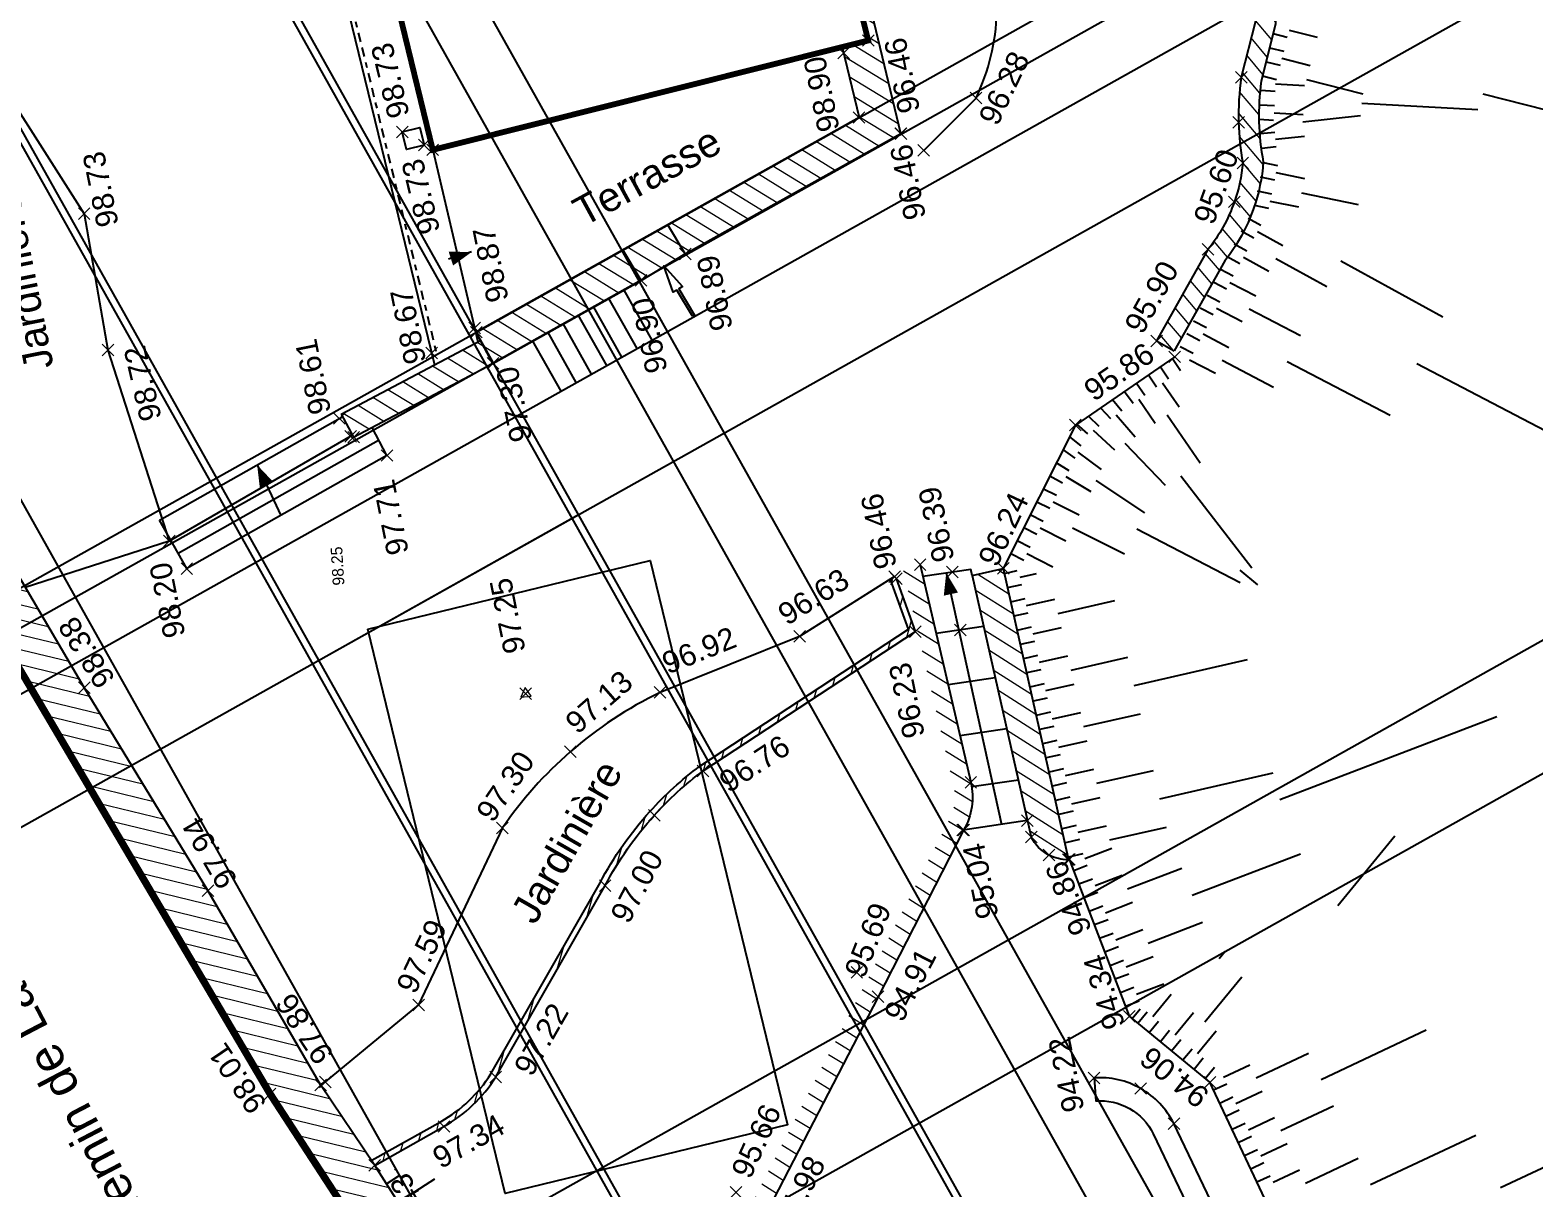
# Model space of a CAD drawing. Extents: x 947 to 1126, y 1788 to 2053.
# Drawn here: x 1018.93 to 1044.82, y 1927.71 to 1947.64 of the extents above; entities that cross this region are included whole.
import ezdxf
from ezdxf.enums import TextEntityAlignment as Align

# ---------------------------------------------------------------- set-up
doc = ezdxf.new("R2010")
doc.units = 0
doc.header["$LTSCALE"] = 2.5
doc.header["$PDMODE"] = 3
doc.header["$PDSIZE"] = 0.1
for name, pattern in [('BORDURE', [44.449999999999996, 12.7, -6.35, 12.7, -6.35, 0, -6.35]), ('CONTINU', [0]), ('FANTOME', [63.50000000000001, 31.75, -6.35, 6.35, -6.35, 6.35, -6.35])]:
    doc.linetypes.add(name, pattern=pattern)
for name, color, linetype in [('F_Cadastre_application', 252, 'FANTOME'), ('PBO', 7, 'Continuous'), ('PBO-Altis', 3, 'Continuous'), ('T_Bati', 7, 'Continuous'), ('T_Bordures_trottoir', 7, 'Continuous'), ('T_Murs', 7, 'Continuous'), ('T_RES_DIVERS', 251, 'Continuous'), ('T_Talus_barbules', 32, 'Continuous'), ('T_Talus_crête', 34, 'Continuous'), ('T_Textes', 7, 'Continuous')]:
    doc.layers.add(name, color=color, linetype=linetype)
for name, color, linetype, lineweight in [('T_Murs_Hachures', 7, 'Continuous', 0), ('TOPOALT', 7, 'Continuous', 0), ('TOPOJIS', 7, 'Continuous', 0)]:
    doc.layers.add(name, color=color, linetype=linetype, lineweight=lineweight)
doc.styles.add('Arial', font='arial.ttf')
doc.styles.add('Comic Sans Ms', font='comic.ttf')

# ---------------------------------------------------------------- blocks, each defined once
blk = doc.blocks.new('PointTopo')
at = {"color": 0}
blk.add_point((0, 0), dxfattribs=at)
at = {"layer": 'TOPOALT', "style": 'Arial'}
blk.add_attdef('ALT', (0.125, -0.125), '', height=0.3750000000000001, dxfattribs=at)
blk = doc.blocks.new('gd05')
blk.add_lwpolyline([(0, 0), (0, 1), (1, 1), (1, 0)], close=True)
blk = doc.blocks.new('gr01')
at = {"color": 0, "linetype": 'ByBlock'}
blk.add_lwpolyline([(-3.9139059993e-06, 0.0201500685203122), (0.5264771646945832, 0.0201366147649971), (0.5264483045238677, 0.0944274122477396), (0.9987509119096244, 0.0001939952301697), (0.526484947553584, -0.0942228927563065), (0.526484947553584, -0.0199320896677939), (3.9139059993e-06, -0.0201500685203122)], close=True, dxfattribs=at)
blk = doc.blocks.new('t003')
at = {"color": 0}
blk.add_line((0, 0), (0, 0), dxfattribs=at)
blk.add_lwpolyline([(0.259834, -0.149954), (-5.3e-05, 0.3), (-0.259781, -0.150046)], close=True, dxfattribs=at)

msp = doc.modelspace()

# ---------------------------------------------------------------- hatches: boundary and pattern name
at = {"layer": 'T_Murs_Hachures'}
h = msp.add_hatch(dxfattribs=at)
h.set_pattern_fill('_U', color=256, scale=0.25, angle=-31.58987733058354, style=0, pattern_type=0)
h.set_pattern_definition([(328.4101226694165, (0, 0), (0.1309588549662613, 0.2129548738722027), [])])
h.paths.add_polyline_path([(1032.913941936557, 1947.350190690586), (1033.203294, 1946.136569), (1026.613351, 1942.441608), (1026.686829219813, 1942.299802757303), (1024.291294804854, 1941.032344105987), (1024.501745, 1940.634587), (1026.902128, 1941.904611), (1029.449782, 1943.333104), (1030.210325000003, 1943.789351000001), (1033.918404, 1945.861038), (1032.049608, 1953.654095), (1034.438896, 1956.166455), (1032.960538, 1962.39768), (1031.641437, 1967.592497), (1027.942871243584, 1967.841910485026), (1027.905998972346, 1967.422790329814), (1031.219588, 1967.064207), (1033.756385, 1956.302409), (1031.700732556302, 1954.120653568165), (1033.359939, 1947.462185)])
h = msp.add_hatch(dxfattribs=at)
h.set_pattern_fill('_U', color=256, scale=0.25, angle=-49.71855906386084, style=0, pattern_type=0)
h.set_pattern_definition([(310.2814409361391, (0, 0), (0.1907194489345497, 0.1616356761303076), [])])
edge = h.paths.add_edge_path()
edge.add_line((1040.620696, 1955.955703), (1040.135097, 1950.072584))
edge.add_line((1040.135097, 1950.072584), (1040.023465, 1947.795635))
edge.add_line((1040.023465, 1947.795635), (1039.77979, 1946.829974))
edge.add_arc((1044.348297931212, 1946.176774497095), 4.614968505649922, 171.8630701578219, 181.5319766839223)
edge.add_arc((1044.348297931212, 1946.176774497095), 4.614968505649665, 181.5319766839252, 190.2594075355025)
edge.add_arc((1037.049690598671, 1945.601212711061), 2.768411412354696, 340.6702205200285, 354.8939383530215, ccw=False)
edge.add_arc((1037.049690598671, 1945.601212711061), 2.768411412354697, 321.1665959059834, 340.6702205200285, ccw=False)
edge.add_line((1039.206207, 1943.865258), (1038.322856, 1942.289957))
edge.add_line((1038.322856, 1942.289957), (1038.628135368504, 1942.118771407248))
edge.add_line((1038.628135368504, 1942.118771407248), (1039.497612297729, 1943.669330444466))
edge.add_arc((1037.049690598671, 1945.601212711061), 3.118411412354771, 321.7197511539045, 340.6702205200295)
edge.add_arc((1037.049690598554, 1945.601212710497), 3.118411412278996, 340.6702205305249, 355.8041423204381)
edge.add_arc((1044.348297931212, 1946.176774497095), 4.264968505649849, 181.5319766839216, 190.8622111959102, ccw=False)
edge.add_arc((1044.348297931212, 1946.176774497095), 4.264968505649884, 172.1056686132443, 181.5319766839278, ccw=False)
edge.add_line((1040.123748290695, 1946.762553200189), (1040.371341142858, 1947.743740278109))
edge.add_line((1040.371341142858, 1947.743740278109), (1040.484391158983, 1950.049612439903))
edge.add_line((1040.484391158983, 1950.049612439903), (1040.969509777647, 1955.926911533839))
edge.add_line((1040.969509777647, 1955.926911533839), (1040.620696, 1955.955703))
h = msp.add_hatch(dxfattribs=at)
h.set_pattern_fill('_U', color=256, scale=0.25, angle=-13.6565786639704, style=0, pattern_type=0)
h.set_pattern_definition([(346.3434213360296, (0, 0), (0.05902544855257708, 0.242932081914199), [])])
edge = h.paths.add_edge_path()
edge.add_line((1031.95505, 1915.994373), (1030.836037, 1918.211855))
edge.add_line((1030.836037, 1918.211855), (1029.406174, 1920.820785))
edge.add_line((1029.406174, 1920.820785), (1027.058018, 1924.655067))
edge.add_line((1027.058018, 1924.655067), (1024.867199, 1928.100221))
edge.add_line((1024.867199, 1928.100221), (1023.933827, 1929.485409))
edge.add_line((1023.933827, 1929.485409), (1021.996547, 1932.828962))
edge.add_line((1021.996547, 1932.828962), (1019.867426, 1936.32478))
edge.add_line((1019.867426, 1936.32478), (1018.199977203204, 1939.153424909724))
edge.add_arc((1019.451392717236, 1940.049222613699), 1.538991330452762, 192.6004340671122, 215.5961310766942, ccw=False)
edge.add_line((1017.949467824798, 1939.71349067795), (1017.179722, 1943.235418))
edge.add_line((1017.179722, 1943.235418), (1016.473614079994, 1946.315845833632))
edge.add_line((1016.473614079994, 1946.315845833632), (1015.448305435741, 1950.539891855232))
edge.add_line((1015.448305435741, 1950.539891855232), (1014.789161, 1950.399414))
edge.add_line((1014.789161, 1950.399414), (1015.695655, 1946.146))
edge.add_line((1015.695655, 1946.146), (1017.172372, 1939.539783))
edge.add_arc((1019.451392717237, 1940.0492226137), 2.335265327452313, 192.6004340671109, 214.640123751107)
edge.add_line((1017.53008, 1938.721811), (1023.066534, 1929.329821))
edge.add_line((1023.066534, 1929.329821), (1024.200945003197, 1927.66402208292))
edge.add_line((1024.200945003197, 1927.66402208292), (1026.382481752758, 1924.233464807811))
edge.add_line((1026.382481752758, 1924.233464807811), (1028.71710943901, 1920.421273064972))
edge.add_line((1028.71710943901, 1920.421273064972), (1030.131250827418, 1917.841028739145))
edge.add_line((1030.131250827418, 1917.841028739145), (1031.244162966657, 1915.635636454746))
edge.add_line((1031.244162966657, 1915.635636454746), (1031.95505, 1915.994373))
h = msp.add_hatch(dxfattribs=at)
h.set_pattern_fill('_U', color=256, scale=0.25, angle=-31.89266732020094, style=0, pattern_type=0)
h.set_pattern_definition([(328.1073326797991, (0, 0), (0.1320824198758027, 0.2122598274750834), [])])
edge = h.paths.add_edge_path()
edge.add_line((1034.253627, 1938.439544), (1035.125693, 1934.694235))
edge.add_arc((1034.029841623892, 1934.439074550981), 1.125165362629535, -30.26954474569561, 13.107332679776789, ccw=False)
edge.add_line((1035.001606, 1933.871914), (1033.529376, 1931.002463))
edge.add_line((1033.529376, 1931.002463), (1031.47098, 1927.020143))
edge.add_line((1031.47098, 1927.020143), (1031.204475811345, 1927.157894651276))
edge.add_line((1031.204475811345, 1927.157894651276), (1033.262664217391, 1931.139813025178))
edge.add_line((1033.262664217391, 1931.139813025178), (1034.738691487301, 1934.016665096981))
edge.add_arc((1034.029841623892, 1934.439074550981), 0.8251653626292851, 329.2089386940301, 373.1073326797496)
edge.add_line((1034.833508914219, 1934.626202213666), (1033.961442914219, 1938.371511213666))
edge.add_line((1033.961442914219, 1938.371511213666), (1034.253627, 1938.439544))
h = msp.add_hatch(dxfattribs=at)
h.set_pattern_fill('_U', color=256, scale=0.25, angle=-32.40156466139629, style=0, pattern_type=0)
h.set_pattern_definition([(327.5984353386037, (0, 0), (0.1339624630256192, 0.2110783231412207), [])])
edge = h.paths.add_edge_path()
edge.add_line((1035.68406, 1938.375839), (1036.804986, 1933.360461))
edge.add_arc((1036.798299439962, 1934.068040412448), 0.7076110054293734, 242.2540731201735, 270.54142370373967, ccw=False)
edge.add_arc((1036.798299439963, 1934.068040412448), 0.7076110054293739, 206.5565554812882, 242.25407312015722, ccw=False)
edge.add_line((1036.165346, 1933.751681), (1036.034580984413, 1934.285909893545))
edge.add_line((1036.034580984413, 1934.285909893545), (1035.147302504694, 1938.255874875226))
edge.add_line((1035.147302504694, 1938.255874875226), (1035.68406, 1938.375839))
h = msp.add_hatch(dxfattribs=at)
h.set_pattern_fill('_U', color=256, scale=0.25, angle=74.36037665979208, style=0, pattern_type=0)
h.set_pattern_definition([(74.36037665979208, (0, 0), (-0.2407440907274706, 0.06739645969784608), [])])
edge = h.paths.add_edge_path()
edge.add_line((1024.867199, 1928.100221), (1026.056652, 1928.76936))
edge.add_arc((1024.833031967301, 1930.944451451483), 2.495649976806515, 299.3603766597901, 328.0134685727821)
edge.add_line((1026.949774, 1929.622456), (1028.832538, 1932.9154))
edge.add_arc((1034.019108298527, 1930.19299100487), 5.857646472631341, 137.834039827888, 152.3052073726844, ccw=False)
edge.add_arc((1034.019108298527, 1930.19299100487), 5.857646472631142, 126.70830186129609, 137.8340398278865, ccw=False)
edge.add_line((1030.517751, 1934.889002), (1034.172776, 1937.28858))
edge.add_line((1034.172776, 1937.28858), (1033.843816, 1938.200623))
edge.add_line((1033.843816, 1938.200623), (1033.74974780433, 1938.166694036511))
edge.add_line((1033.74974780433, 1938.166694036511), (1034.051937261508, 1937.328872480418))
edge.add_line((1034.051937261508, 1937.328872480418), (1030.460382777869, 1934.970963813653))
edge.add_arc((1034.019108298527, 1930.19299100487), 5.95764647263109, 126.6794456252005, 137.8340398278835)
edge.add_arc((1034.019108298527, 1930.19299100487), 5.957646472631407, 137.8340398278833, 152.2878076136027)
edge.add_line((1028.744835519853, 1932.963477992565), (1026.863936790126, 1929.673796340133))
edge.add_arc((1024.833031967301, 1930.944451451483), 2.395649976806619, 299.3603766597878, 327.96744811674364, ccw=False)
edge.add_line((1026.007621885838, 1928.856515309106), (1024.818168885839, 1928.187376309106))
edge.add_line((1024.818168885839, 1928.187376309106), (1024.867199, 1928.100221))

# ---------------------------------------------------------------- linework, layer by layer
at = {"layer": 'F_Cadastre_application', "ltscale": 0.025, "flags": 128}
msp.add_lwpolyline([(1037.026427651849, 1903.719996676799, 0.125, 0.125, 0), (1031.244162966657, 1915.635636454746, 0.125, 0.125, 0), (1030.131250827418, 1917.841028739145, 0.125, 0.125, 0), (1028.71710943901, 1920.421273064972, 0.125, 0.125, 0), (1026.382481752758, 1924.233464807811, 0.125, 0.125, 0), (1023.066534, 1929.329821, 0.125, 0.125, 0), (1017.530080000002, 1938.721810999996, 0.125, 0.125, -0.06027367765974221), (1017.172372, 1939.539783, 0.125, 0.125, 0), (1015.695655, 1946.146, 0.125, 0.125, 0), (1014.789161, 1950.399413999998, 0.125, 0.125, 0), (1014.581053, 1951.281692, 0.125, 0.125, 0), (1014.094212, 1953.03429, 0.125, 0.125, 0), (1012.904983, 1958.118469, 0.125, 0.125, 0), (1011.192182, 1964.854763, 0.125, 0.125, 0), (1010.302157, 1968.743153, 0.125, 0.125, 0), (1009.509385, 1972.41367, 0.125, 0.125, 0), (1007.092157, 1982.092015, 0.125, 0.125, 0), (1005.525644, 1988.585616999998, 0.125, 0.125, -0.07881606608945001), (1005.585964, 1989.710123, 0.125, 0.125, 0), (1006.247328, 1992.79945, 0.125, 0.125, 0), (1008.020862, 2000.24306, 0.125, 0.125, 0), (1010.028919, 2008.795267, 0.125, 0.125, 0), (1010.997796, 2012.817081, 0.125, 0.125, 0), (1012.021461, 2017.070552, 0.125, 0.125, 0), (1012.873689, 2021.588021, 0.125, 0.125, 0), (1013.332001, 2024.125346, 0.125, 0.125, 0), (1015.778406, 2024.337506, 0.125, 0.125, 0), (1019.97667, 2024.9151, 0.125, 0.125, 0), (1026.231894, 2025.905689, 0.125, 0.125, 0), (1035.496374264435, 2027.208273924347, 0.125, 0.125, 0), (1042.306307703822, 2028.479740451129, 0.125, 0.125, 0), (1045.250844292421, 2023.100874001942, 0.125, 0.125, 0), (1053.74615424064, 2008.297411269055, 0.125, 0.125, 0), (1061.955696272167, 1998.959123437074, 0.125, 0.125, 0), (1072.413336397155, 1973.674856332514, 0.125, 0.125, 0), (1071.321405963603, 1956.277839693791, 0.125, 0.125, 0), (1075.367802823401, 1933.818472551036, 0.125, 0.125, 0), (1081.199193318583, 1920.588964438738, 0.125, 0.125, 0), (1090.069423972756, 1894.220847172991, 0, 0, 0)], format="xyseb", dxfattribs=at)
at = {"layer": 'PBO'}
for p, direction in [((1019.328324317112, 1938.57324222584), (-0.4890660896326709, 0.872246731132544)), ((1021.945064510509, 1940.040440494738), (-0.4890660896326629, 0.8722467311325484)), ((1028.796030713879, 1928.07351131348), (-0.4890660896326587, 0.8722467311325508)), ((1033.157264369541, 1930.518841761644), (-0.4890660896326587, 0.8722467311325508)), ((1026.613351, 1942.441608), (-0.4890660896326709, 0.872246731132544)), ((1034.901757831806, 1931.496973940909), (-0.4890660896326629, 0.8722467311325484)), ((1035.774004562939, 1931.986040030542), (-0.4890660896326629, 0.8722467311325484)), ((1026.613351, 1942.441608), (0.8722467311325439, 0.4890660896326709)), ((1026.90679065378, 1941.91825996132), (0.8722467311325484, 0.4890660896326629)), ((1027.395856743412, 1941.046013230188), (0.8722467311325484, 0.4890660896326629)), ((1028.373988922678, 1939.301519767923), (0.8722467311325484, 0.4890660896326629)), ((1030.97664754171, 1929.296176537562), (0.8722467311325205, 0.4890660896327127)), ((1031.954779720975, 1927.551683075297), (0.8722467311325484, 0.4890660896326629))]:
    msp.add_xline(p, direction, dxfattribs=at)
at = {"layer": 'PBO', "flags": 128}
for points in [[(1029.905211487347, 1942.453000804132), (1029.416145397714, 1943.325247535265)], [(1023.797984368089, 1936.735767929852), (1028.373988922678, 1939.301519767923)]]:
    msp.add_lwpolyline(points, dxfattribs=at)
at = {"layer": 'PBO'}
for points in [[(1029.381863448667, 1942.159561150353), (1028.892797359035, 1943.031807881485)], [(1029.643537468007, 1942.306280977243), (1029.154471378374, 1943.178527708375)], [(1028.858515409988, 1941.866121496573), (1028.369449320355, 1942.738368227705)], [(1029.120189429328, 1942.012841323463), (1028.631123339695, 1942.885088054595)], [(1028.596841390648, 1941.719401669683), (1028.107775301015, 1942.591648400816)], [(1028.073493351968, 1941.425962015903), (1027.584427262336, 1942.298208747036)], [(1028.335167371308, 1941.572681842793), (1027.846101281675, 1942.444928573926)]]:
    msp.add_lwpolyline(points, dxfattribs=at)
msp.add_lwpolyline([(1024.747634780784, 1937.33016691878), (1029.605730786154, 1938.512919303094), (1031.971235554781, 1928.796727292352), (1027.11313954941, 1927.613974908038)], close=True, dxfattribs=at)
at = {"layer": 'T_Bati', "linetype": 'Continuous', "const_width": 0.1, "flags": 128}
msp.add_lwpolyline([(1014.042496, 1963.964947), (1015.668102, 1957.297186), (1022.608248, 1958.958689), (1025.86537, 1945.580224), (1033.359939, 1947.462185), (1031.10696, 1956.503489), (1030.728532179883, 1956.40918955694), (1028.095816, 1967.361593)], close=True, dxfattribs=at)
at = {"layer": 'T_Bordures_trottoir', "flags": 128}
for points in [[(1034.315211, 1945.570063), (1035.214997, 1946.471466, 0.1037618090329286), (1035.57482, 1947.949066, 0.07354268964024242), (1035.450763, 1949.025561), (1034.736476, 1951.481273), (1034.738234, 1952.709539, 0.1882961109522821), (1034.354949, 1953.695388), (1033.419807, 1955.056651)], [(1033.813208, 1938.235744), (1032.178515, 1937.204803), (1029.777429, 1936.240721, 0.06663275665154574), (1028.232112, 1935.219286, 0.06313511888798726), (1027.064316, 1933.907952), (1025.621175, 1930.860963), (1024.016199, 1929.536515), (1023.933827, 1929.485409)]]:
    msp.add_lwpolyline(points, format="xyb", dxfattribs=at)
at = {"layer": 'T_Bordures_trottoir', "linetype": 'BORDURE', "ltscale": 0.005, "flags": 128}
msp.add_lwpolyline([(1016.733942905697, 1950.601753665523), (1023.502898796394, 1952.027361919408), (1025.923393599232, 1942.103396608686)], dxfattribs=at)
at = {"layer": 'T_Bordures_trottoir', "flags": 128}
for points in [[(1016.75043, 1950.523471), (1023.443543, 1951.933106), (1025.895290430921, 1941.881005732486)], [(1016.75043, 1950.523471), (1016.870085, 1948.933376), (1017.882751, 1947.587125), (1019.865785, 1944.481413), (1020.274945, 1942.132407), (1021.331651, 1938.845004), (1018.85170106931, 1938.047846495593)]]:
    msp.add_lwpolyline(points, dxfattribs=at)
msp.add_lwpolyline([(1039.558586, 1923.318469, 0.1158793510103554), (1040.085261, 1924.515784, 0.1336350960339373), (1039.962215, 1926.012627), (1038.620454, 1928.818859, 0.1494408313672716), (1038.04975, 1929.423359, 0.1478259460516186), (1037.247552, 1929.606064), (1037.275057005289, 1929.211461488512, -0.1478259460516076), (1037.854076079693, 1929.079586714468, -0.1488092504951417), (1038.26487625576, 1928.645535467256), (1039.596644244233, 1925.860203395577, -0.131701181118374), (1039.696354853237, 1924.588031327965, -0.1158793510103531), (1039.242526491528, 1923.556322010267)], format="xyb", close=True, dxfattribs=at)
at = {"layer": 'T_Murs'}
for p, q in [((1030.210325, 1943.789351), (1029.909977576296, 1944.290016496246)), ((1029.449782, 1943.333104), (1029.136051489683, 1943.856078493001)), ((1026.902128, 1941.904611), (1026.613351, 1942.441608)), ((1038.322856, 1942.289957), (1038.628135368504, 1942.118771407248)), ((1021.16215203528, 1939.206053268062), (1024.315029084656, 1940.987485613744)), ((1024.291294804854, 1941.032344105987), (1024.501745, 1940.634587)), ((1024.484495326725, 1940.667189393721), (1021.331651, 1938.845004)), ((1025.07683, 1940.319121), (1024.820646541764, 1940.803315328636)), ((1024.930623303816, 1940.57788566091), (1021.486547303816, 1938.63192066091)), ((1025.07683, 1940.319121), (1021.632754, 1938.373156)), ((1021.632754, 1938.373156), (1021.16215203528, 1939.206053268062)), ((1034.300108597124, 1938.239916971723), (1035.128479290398, 1938.362409300685)), ((1035.147302504694, 1938.255874875226), (1035.128479290398, 1938.362409300685)), ((1035.147302504694, 1938.255874875226), (1035.68406, 1938.375839)), ((1035.346604745159, 1937.374089435843), (1034.529831851743, 1937.253312089711)), ((1035.54558546433, 1936.493726523344), (1034.734617620172, 1936.373807577936)), ((1035.744566183501, 1935.613363610844), (1034.9394033886, 1935.494303066161)), ((1035.943546902672, 1934.733000698345), (1035.141268528298, 1934.614366676945)), ((1036.096013, 1934.035214), (1034.98686, 1933.871202))]:
    msp.add_line(p, q, dxfattribs=at)
at = {"layer": 'T_Murs', "flags": 128}
for points in [[(1033.918404, 1945.861038), (1032.049608, 1953.654095), (1034.438896, 1956.166455), (1032.960538, 1962.39768), (1031.641437, 1967.592497), (1029.44832, 1967.709468), (1026.347397, 1967.982273), (1026.49876, 1966.983607), (1026.583427363366, 1966.424986880795)], [(1032.913941936557, 1947.350190690586), (1033.203294, 1946.136569), (1026.613351, 1942.441608)], [(1024.501745, 1940.634587), (1026.902128, 1941.904611), (1029.449782, 1943.333104), (1030.210325, 1943.789351), (1033.918404, 1945.861038)], [(1025.86537, 1945.580224), (1026.640721808906, 1942.275407684338)], [(1026.53483023325, 1943.821756050904), (1026.138936173565, 1943.695760274348)], [(1024.291294804854, 1941.032344105987), (1026.686829219813, 1942.299802757303), (1026.688964679593, 1942.301000129218)], [(1022.843276719889, 1940.155919007635), (1023.24980662018, 1939.286819868634)], [(1034.702534661539, 1938.299424274752), (1035.651675348593, 1933.969509172188)], [(1035.147302504694, 1938.255874875226), (1036.165346, 1933.751681)]]:
    msp.add_lwpolyline(points, dxfattribs=at)
for points, format in [([(1040.620696, 1955.955703), (1040.135097, 1950.072584), (1040.023465, 1947.795635), (1039.77979, 1946.829974, 0.04221361144163416), (1039.734979, 1946.053394, 0.03809901888492593), (1039.807116, 1945.354825, -0.06214248381726823), (1039.662044, 1944.684855, -0.08530664941117143), (1039.206207, 1943.865258), (1038.322856, 1942.289957)], "xyb"), ([(1040.969509777647, 1955.926911533839), (1040.484391158983, 1950.049612439903), (1040.371341142858, 1947.743740278109), (1040.123748290695, 1946.762553200189, 0.04115323667766808), (1040.084853895993, 1946.062751197981, 0.04073333396373503), (1040.159743949546, 1945.373050728095, -0.06613033971309572), (1039.992314163743, 1944.569003289001, -0.08287598579361849), (1039.497612297729, 1943.669330444466), (1038.628135368504, 1942.118771407248)], "xyb"), ([(1031.95505, 1915.994373), (1030.836037, 1918.211855), (1029.406174, 1920.820785), (1027.058018, 1924.655067), (1024.867199, 1928.100221), (1023.933827, 1929.485409), (1021.996547, 1932.828962), (1019.867426, 1936.32478), (1018.199977203204, 1939.153424909724, -0.1006757395105713), (1017.949467824798, 1939.71349067795), (1017.179722, 1943.235418), (1016.473614079994, 1946.315845833632), (1015.448305435741, 1950.539891855232), (1014.789161, 1950.399414), (1015.695655, 1946.146), (1017.172372, 1939.539783, 0.09646383567242392), (1017.53008, 1938.721811), (1023.066534, 1929.329821), (1024.200945003197, 1927.66402208292), (1026.382481752758, 1924.233464807811), (1028.71710943901, 1920.421273064972), (1030.131250827418, 1917.841028739145), (1031.244162966657, 1915.635636454746)], "xyb"), ([(1026.53483023325, 1943.821756050904, 0, 0.25, 0), (1026.177490755995, 1943.708030512899, 0, 0, 0)], "xyseb"), ([(1022.843276719889, 1940.155919007635, 0, 0.25, 0), (1023.002163698222, 1939.816242796933, 0, 0, 0)], "xyseb"), ([(1034.253627, 1938.439544), (1035.125693, 1934.694235, -0.1915601779263077), (1035.001606, 1933.871914), (1033.529376, 1931.002463), (1031.47098, 1927.020143)], "xyb"), ([(1034.702534661539, 1938.299424274752, 0, 0.25, 0), (1034.782830173094, 1937.933121625534, 0, 0, 0)], "xyseb"), ([(1035.68406, 1938.375839), (1036.804986, 1933.360461, -0.1240574633794678), (1036.46887, 1933.44179, -0.1570317852905474), (1036.165346, 1933.751681)], "xyb"), ([(1024.818168885839, 1928.187376309106), (1026.007621885838, 1928.856515309106, 0.1254742250781809), (1026.863936790126, 1929.673796340133), (1028.744835519853, 1932.963477992565, -0.06315020558897444), (1029.603279646052, 1934.192242035355, -0.04870956727184204), (1030.460382777869, 1934.970963813653), (1034.051937261508, 1937.328872480418), (1033.74974780433, 1938.166694036511)], "xyb"), ([(1024.867199, 1928.100221), (1026.056652, 1928.76936, 0.1256781937249268), (1026.949774, 1929.622456), (1028.832538, 1932.9154, -0.06322642949392973), (1029.6774, 1934.125114, -0.0485833602281593), (1030.517751, 1934.889002), (1034.172776, 1937.28858), (1033.843816, 1938.200623)], "xyb")]:
    msp.add_lwpolyline(points, format=format, dxfattribs=at)
at = {"layer": 'T_Talus_barbules'}
for p, q in [((1040.603175815437, 1947.640697032907), (1041.087978951216, 1947.518361757784)), ((1040.330190428768, 1947.580663886524), (1040.572591996657, 1947.519496248963)), ((1040.269022791206, 1947.338262318635), (1040.511424359095, 1947.277094681074)), ((1040.480840540314, 1947.155893897129), (1040.965643676092, 1947.033558622006)), ((1040.146687516083, 1946.853459182857), (1040.389089083972, 1946.792291545295)), ((1040.207855153644, 1947.095860750746), (1040.450256721533, 1947.034693113185)), ((1040.11507774054, 1946.606549529082), (1040.364692502697, 1946.592676154824)), ((1040.371629189826, 1946.717483535903), (1040.87085871414, 1946.689736787387)), ((1040.904476038531, 1946.791157054117), (1041.874082310088, 1946.54648650387)), ((1040.101204366282, 1946.356934766925), (1040.350819128439, 1946.343061392667)), ((1041.85544438851, 1946.3846285282), (1043.852362485766, 1946.273641534138)), ((1043.935630128324, 1946.541948539156), (1047.814055214551, 1945.56326633817)), ((1040.087330992025, 1946.107320004768), (1040.336945754182, 1946.09344663051)), ((1040.34388244131, 1946.218254011589), (1040.843111965624, 1946.190507263073)), ((1040.839146262536, 1946.063820090583), (1041.833302702991, 1946.171769022498)), ((1040.107022548684, 1945.858588836589), (1040.355561658798, 1945.885576069568)), ((1040.369055275288, 1945.761306514511), (1040.866133495515, 1945.815280980469)), ((1040.134009781663, 1945.610049726476), (1040.382548891777, 1945.637036959455)), ((1040.157377545092, 1945.361686552766), (1040.402127517082, 1945.310721356693)), ((1040.106412349018, 1945.116936580776), (1040.351162321009, 1945.065971384703)), ((1040.376644919045, 1945.188346370698), (1040.866144863026, 1945.086415978551)), ((1040.055447152945, 1944.872186608786), (1040.300197124935, 1944.821221412712)), ((1040.815179666952, 1944.841666006561), (1041.794179554913, 1944.637805222268)), ((1040.004481956872, 1944.627436636795), (1040.249231928862, 1944.576471440722)), ((1040.274714526899, 1944.698846426717), (1040.764214470879, 1944.596916034571)), ((1039.900615474692, 1944.402238564454), (1040.119681603858, 1944.28178097419)), ((1039.780157884428, 1944.183172435288), (1039.999224013593, 1944.062714845024)), ((1040.059452808726, 1944.172247909607), (1040.497585067058, 1943.931332729079)), ((1039.539242703899, 1943.745040176956), (1039.758308833065, 1943.624582586692)), ((1039.659700294163, 1943.964106306122), (1039.878766423329, 1943.843648715858)), ((1039.421927816536, 1943.524290309584), (1039.643566903867, 1943.408635154199)), ((1039.818537628197, 1943.734115651275), (1040.256669886529, 1943.493200470747)), ((1040.377127476793, 1943.712266599913), (1041.253391993457, 1943.230436238856)), ((1041.494307173986, 1943.668568497188), (1043.246836207313, 1942.704907775075)), ((1039.306272661151, 1943.302651222253), (1039.527911748482, 1943.186996066868)), ((1039.585739326174, 1943.297815610534), (1040.029017500837, 1943.066505299764)), ((1039.190617505766, 1943.081012134922), (1039.412256593097, 1942.965356979537)), ((1039.074962350381, 1942.859373047591), (1039.296601437712, 1942.743717892206)), ((1039.354429015405, 1942.854537435872), (1039.797707190067, 1942.623227125102)), ((1039.913362345452, 1942.844866212433), (1040.799918694776, 1942.382245590894)), ((1038.959307194997, 1942.63773396026), (1039.180946282328, 1942.522078804875)), ((1038.727996884227, 1942.194455785598), (1038.949635971558, 1942.078800630213)), ((1038.843652039612, 1942.416094872929), (1039.065291126943, 1942.300439717544)), ((1039.123118704635, 1942.41125926121), (1039.566396879297, 1942.17994895044)), ((1038.594339835851, 1941.9887547001), (1038.73599929931, 1941.7827629614)), ((1038.891808393866, 1941.967981086548), (1039.335086568528, 1941.736670775778)), ((1039.450741723912, 1941.958309863109), (1040.337298073237, 1941.49568924157)), ((1040.568608384006, 1941.938967416232), (1042.341721082654, 1941.013726173154)), ((1038.182356358451, 1941.705435773182), (1038.32401582191, 1941.499444034482)), ((1038.388348097151, 1941.847095236641), (1038.53000756061, 1941.641103497941)), ((1042.804341704193, 1941.900282522478), (1046.350567101489, 1940.049800036321)), ((1037.770372881052, 1941.422116846265), (1037.917703381009, 1941.220142284049)), ((1037.976364619751, 1941.563776309724), (1038.11802408321, 1941.357784571024)), ((1038.42701169126, 1941.570273766212), (1038.710330618177, 1941.158290288812)), ((1037.564381142352, 1941.280457382806), (1037.722703395969, 1941.086978536392)), ((1038.01502821386, 1941.286954839294), (1038.298347140778, 1940.874971361894)), ((1037.152397664952, 1940.997138455889), (1037.330880199282, 1940.822084221609)), ((1037.358389403652, 1941.138797919348), (1037.527120282825, 1940.954325996245)), ((1037.624989806428, 1941.020594435365), (1037.95219887328, 1940.642528003941)), ((1038.504338879477, 1941.016630825353), (1039.070976733312, 1940.192663870554)), ((1036.824931632005, 1940.640056397905), (1037.020931722499, 1940.48486630632)), ((1036.946405926252, 1940.85547899243), (1037.133929746219, 1940.690146548714)), ((1037.232496280101, 1940.756084137962), (1037.598685249098, 1940.415634965566)), ((1036.712437521583, 1940.416796291481), (1036.916533859154, 1940.272419406245)), ((1036.968786377873, 1940.37856217551), (1037.368989980032, 1940.078833837145)), ((1037.776471513368, 1940.528544662239), (1038.471242152122, 1939.809313295066)), ((1036.599943411162, 1940.193536185057), (1036.811658516847, 1940.060582380956)), ((1036.487449300741, 1939.970276078633), (1036.706214062074, 1939.849272032425)), ((1036.759012707536, 1939.954867284478), (1037.189645410705, 1939.700789589745)), ((1037.280104605137, 1939.888955777744), (1038.111990123489, 1939.334008497045)), ((1038.737634340783, 1939.966711638244), (1039.960785574019, 1938.38433966534)), ((1036.374955190319, 1939.747015972209), (1036.598215296744, 1939.634521861787)), ((1036.262461079898, 1939.523755865784), (1036.485721186323, 1939.411261755363)), ((1036.541968241533, 1939.522891808575), (1036.988488454381, 1939.297903587733)), ((1036.149966969477, 1939.30049575936), (1036.373227075901, 1939.188001648939)), ((1035.924978748635, 1938.853975546512), (1036.148238855059, 1938.74148143609)), ((1036.037472859056, 1939.077235652936), (1036.26073296548, 1938.964741542515)), ((1036.316980020691, 1939.076371595727), (1036.763500233539, 1938.851383374884)), ((1036.87599434396, 1939.074643481308), (1037.769034769657, 1938.624667039624)), ((1037.985558733858, 1939.054608770566), (1039.761966149089, 1938.135709050732)), ((1035.812484638213, 1938.630715440088), (1036.035744744638, 1938.518221329666)), ((1036.091991799848, 1938.629851382879), (1036.538512012697, 1938.404863162036)), ((1035.703951262686, 1938.288477936775), (1035.922524890108, 1938.338245021546)), ((1039.758236651619, 1938.346475967717), (1040.060251905698, 1938.093992262403)), ((1035.7594533122, 1938.044716737032), (1036.003214511942, 1938.100218786546)), ((1035.975463487185, 1938.222099386417), (1036.25521594012, 1938.285796293517)), ((1035.814955361714, 1937.80095553729), (1036.058716561456, 1937.856457586804)), ((1036.086467586213, 1937.734576986933), (1036.573989985697, 1937.84558108596)), ((1036.629492035211, 1937.601819886218), (1037.60453683418, 1937.823828084273)), ((1035.870457411227, 1937.557194337548), (1036.11421861097, 1937.612696387062)), ((1035.925959460741, 1937.313433137806), (1036.169720660483, 1937.368935187319)), ((1036.19747168524, 1937.247054587448), (1036.684994084725, 1937.358058686476)), ((1035.981461510255, 1937.069671938063), (1036.225222709997, 1937.125173987577)), ((1036.036963559769, 1936.825910738321), (1036.280724759511, 1936.881412787835)), ((1036.308475784268, 1936.759532187964), (1036.795998183752, 1936.870536286992)), ((1036.851500233266, 1936.626775087249), (1037.826545032235, 1936.848783285305)), ((1037.937549131263, 1936.36126088582), (1039.8876387292, 1936.80527728193)), ((1036.092465609282, 1936.582149538579), (1036.336226809025, 1936.637651588093)), ((1036.147967658796, 1936.338388338837), (1036.391728858538, 1936.393890388351)), ((1036.419479883295, 1936.272009788479), (1036.90700228278, 1936.383013887507)), ((1036.20346970831, 1936.094627139095), (1036.447230908052, 1936.150129188608)), ((1036.258971757824, 1935.850865939352), (1036.502732957566, 1935.906367988866)), ((1036.530483982323, 1935.784487388995), (1037.018006381807, 1935.895491488023)), ((1037.073508431321, 1935.65173028828), (1038.04855323029, 1935.873738486335)), ((1040.444683623469, 1934.399374500739), (1044.181281880589, 1935.826901545978)), ((1036.314473807338, 1935.60710473961), (1036.55823500708, 1935.662606789124)), ((1036.369975856851, 1935.363343539868), (1036.613737056594, 1935.418845589382)), ((1036.64148808135, 1935.296964989511), (1037.129010480835, 1935.407969088538)), ((1036.425477906365, 1935.119582340126), (1036.669239106107, 1935.17508438964)), ((1036.480979955879, 1934.875821140384), (1036.724741155621, 1934.931323189897)), ((1036.536482005393, 1934.632059940641), (1036.780243205135, 1934.687561990155)), ((1036.752492180378, 1934.809442590026), (1037.240014579862, 1934.920446689054)), ((1037.295516629376, 1934.676685489311), (1038.270561428345, 1934.898693687367)), ((1038.381565527373, 1934.411171287882), (1040.33165512531, 1934.855187683992)), ((1036.591984054907, 1934.388298740899), (1036.835745254649, 1934.443800790413)), ((1036.863496279406, 1934.321920190542), (1037.35101867889, 1934.432924289569)), ((1036.64748610442, 1934.144537541157), (1036.891247304163, 1934.20003959067)), ((1036.702988153934, 1933.900776341414), (1036.946749353676, 1933.956278390928)), ((1036.974500378433, 1933.834397791057), (1037.462022777918, 1933.945401890085)), ((1037.517524827432, 1933.701640690342), (1038.4925696264, 1933.923648888398)), ((1036.758490203448, 1933.657015141672), (1037.00225140319, 1933.712517191186)), ((1041.44265658796, 1932.575982751456), (1042.425453790955, 1933.774176838733)), ((1036.813992252961, 1933.41325394193), (1037.057753452704, 1933.468755991444)), ((1037.085939708162, 1933.383825727226), (1037.553014490301, 1933.56226660788)), ((1038.933266256218, 1932.75146141384), (1040.801565384778, 1933.465224936459)), ((1036.897012537255, 1933.177836591363), (1037.130549928325, 1933.267057031691)), ((1037.820675811284, 1932.861654434671), (1038.754825375564, 1933.21853619598)), ((1036.986232977582, 1932.944299200293), (1037.219770368652, 1933.033519640621)), ((1037.264380588816, 1932.916750945086), (1037.731455370956, 1933.09519182574)), ((1037.07545341791, 1932.710761809223), (1037.30899080898, 1932.799982249551)), ((1037.442821469471, 1932.449676162946), (1037.909896251611, 1932.6281170436)), ((1037.164673858237, 1932.477224418153), (1037.398211249307, 1932.566444858481)), ((1037.253894298565, 1932.243687027083), (1037.487431689635, 1932.332907467411)), ((1037.343114738892, 1932.010149636013), (1037.576652129962, 1932.099370076341)), ((1037.621262350126, 1931.982601380806), (1038.088337132266, 1932.16104226146)), ((1038.177557572593, 1931.927504870391), (1039.111707136873, 1932.2843866317)), ((1037.43233517922, 1931.776612244943), (1037.66587257029, 1931.865832685271)), ((1037.521555619547, 1931.543074853873), (1037.755093010617, 1931.632295294201)), ((1037.799703230781, 1931.515526598666), (1038.266778012921, 1931.69396747932)), ((1039.401103044602, 1931.663809999394), (1039.501995990144, 1931.786815366552)), ((1037.610776059874, 1931.309537462803), (1037.844313450944, 1931.398757903131)), ((1039.153506082419, 1930.573536756432), (1039.78769294935, 1931.346716565929)), ((1037.699996500202, 1931.076000071733), (1037.933533891272, 1931.165220512061)), ((1037.978144111436, 1931.048451816526), (1038.445218893575, 1931.22689269718)), ((1037.789216940529, 1930.842462680663), (1038.022754331599, 1930.931683120991)), ((1038.256527791832, 1930.662587001882), (1038.573621225297, 1931.04917690663)), ((1037.904686122725, 1930.627838766241), (1038.040267089739, 1930.793134630463)), ((1038.001333598912, 1930.548565407875), (1038.159880315645, 1930.741860360249)), ((1038.194628551286, 1930.390018691142), (1038.353175268019, 1930.583313643516)), ((1038.64311769658, 1930.345493568417), (1038.960211130045, 1930.732083473165)), ((1038.38792350366, 1930.231471974409), (1038.546470220393, 1930.424766926783)), ((1039.029707601328, 1930.028400134952), (1039.346801034793, 1930.4149900397)), ((1041.153157126061, 1929.579204787831), (1042.96261656922, 1930.431176925617)), ((1038.581218456034, 1930.072925257677), (1038.739765172767, 1930.266220210051)), ((1038.774513408408, 1929.914378540944), (1038.933060125141, 1930.107673493318)), ((1040.035434370035, 1929.605583579728), (1040.940164091614, 1930.031569648621)), ((1038.967808360782, 1929.755831824211), (1039.126355077515, 1929.949126776585)), ((1039.161103313156, 1929.597285107478), (1039.319650029889, 1929.790580059853)), ((1039.476572992022, 1929.618772975677), (1039.928937852811, 1929.831766010123)), ((1039.303638820239, 1929.399185243256), (1039.529821250633, 1929.505681760479)), ((1039.410135337462, 1929.173002812861), (1039.636317767857, 1929.279499330084)), ((1039.689566026468, 1929.166408114887), (1040.141930887258, 1929.379401149333)), ((1039.516631854685, 1928.946820382466), (1039.74281428508, 1929.053316899689)), ((1040.461420438928, 1928.700853858149), (1041.366150160507, 1929.126839927042)), ((1044.240574775898, 1927.716987760879), (1046.94959483821, 1928.992512129506)), ((1039.623128371908, 1928.720637952071), (1039.849310802303, 1928.827134469295)), ((1039.902559060915, 1928.714043254097), (1040.354923921704, 1928.927036288544)), ((1039.729624889132, 1928.494455521677), (1039.955807319526, 1928.6009520389)), ((1040.115552095361, 1928.261678393307), (1040.567916956151, 1928.474671427754)), ((1042.005129263847, 1927.769745344673), (1043.814588707005, 1928.621717482459)), ((1039.836121406355, 1928.268273091282), (1040.06230383675, 1928.374769608505)), ((1040.887406507821, 1927.796124136569), (1041.7921362294, 1928.222110205462)), ((1024.867199, 1928.100221), (1024.867199, 1928.100221)), ((1025.212308634475, 1928.023413837624), (1025.220452495732, 1928.028592626721)), ((1039.942617923578, 1928.042090660887), (1040.168800353973, 1928.14858717811)), ((1040.328545129808, 1927.809313532518), (1040.780909990597, 1928.022306566964)), ((1025.068425854074, 1927.783783402361), (1025.2793842525, 1927.917934638411)), ((1025.480611106574, 1927.601497040772), (1025.902527903426, 1927.869799512871)), ((1040.049114440801, 1927.815908230492), (1040.275296871196, 1927.922404747715))]:
    msp.add_line(p, q, dxfattribs=at)
at = {"layer": 'T_Talus_crête', "flags": 128}
for points in [[(1038.635389, 1942.016984), (1036.926621, 1940.841873), (1035.68406, 1938.375839)], [(1041.36255, 1920.483915), (1042.089154, 1923.483174), (1039.24136, 1929.531456), (1037.855935, 1930.667826), (1036.824198, 1933.368431)]]:
    msp.add_lwpolyline(points, dxfattribs=at)

# ---------------------------------------------------------------- block references
at = {"layer": 'T_Bati', "rotation": 120.9593913132367}
msp.add_blockref('gr01', (1030.353843074598, 1942.725583069594), dxfattribs=at)
at = {"layer": 'T_RES_DIVERS', "xscale": 0.3108852060077822, "yscale": 0.3108852060077822, "rotation": 283.911421323021}
msp.add_blockref('gd05', (1025.341144, 1945.888553), dxfattribs=at)
at = {"layer": 'TOPOJIS'}
ref = msp.add_blockref('PointTopo', (1025.341144, 1945.888553), dxfattribs=dict(at, rotation=283.7070452435544))
ref.add_attrib('ALT', '98.73', (1025.469751567157, 1946.179205080013), dxfattribs={"layer": 'TOPOALT', "height": 0.3750000000000001, "rotation": 103.7070452435566, "style": 'Arial'})
for p, rotation in [((1033.359939, 1947.462185), 283.9924150673489), ((1039.77979, 1946.829974), 75.8376348852831), ((1033.203294, 1946.136569), 283.4101226694165), ((1039.734979, 1946.053394), 271.5318558951695), ((1025.86537, 1945.580224), 283.203518918619), ((1034.315211, 1945.570063), 45.05143671796265), ((1039.662044, 1944.684855), 70.67048432107393), ((1039.206207, 1943.865258), 51.16688690165423), ((1026.585382, 1942.511285), 283.203518918619), ((1036.926621, 1940.841873), 34.51610427343371), ((1024.451524, 1940.64856), 27.88296922268941), ((1024.501745, 1940.634587), 27.88296922268941), ((1021.632754, 1938.373156), 17.81953263256982), ((1034.805149, 1938.314598), 283.1073326797991), ((1033.843816, 1938.200623), 289.8336007079334), ((1034.944428, 1937.314619), 283.1073326797991), ((1035.125693, 1934.694235), 283.1073326797991), ((1029.6774, 1934.125114), 47.8339016676622), ((1034.98686, 1933.871202), 62.83898911305598), ((1036.096013, 1934.035214), 296.5565554812882), ((1036.165346, 1933.751681), 296.5565554812882), ((1036.46887, 1933.44179), 332.2544127738632), ((1036.804986, 1933.360461), 282.5984353386037), ((1024.016199, 1929.536515), 39.52991206191394), ((1038.04975, 1929.423359), 330.3514763370625), ((1038.620454, 1928.818859), 296.353956495916)]:
    msp.add_blockref('PointTopo', p, dxfattribs=dict(at, rotation=rotation))
ref = msp.add_blockref('PointTopo', (1033.918404, 1945.861038), dxfattribs=dict(at, rotation=29.49717658173984))
ref.add_attrib('ALT', '96.46', (1034.254229262794, 1946.252526435209), dxfattribs={"layer": 'TOPOALT', "height": 0.3750000000000001, "rotation": 101.3965643595817, "style": 'Arial'})
ref = msp.add_blockref('PointTopo', (1032.938595, 1947.246789), dxfattribs=dict(at, rotation=283.4101226694165))
ref.add_attrib('ALT', '98.90', (1032.868243262361, 1945.933113635534), dxfattribs={"layer": 'TOPOALT', "height": 0.375, "rotation": 101.3965643595966, "style": 'Arial'})
ref = msp.add_blockref('PointTopo', (1035.214997, 1946.471466), dxfattribs=dict(at, rotation=64.46617876025572))
ref.add_attrib('ALT', '96.28', (1035.583072603817, 1945.971064168814), dxfattribs={"layer": 'TOPOALT', "height": 0.3750000000000001, "rotation": 64.46617876026461, "style": 'Arial'})
ref = msp.add_blockref('PointTopo', (1033.921855, 1945.859116), dxfattribs=dict(at, rotation=283.5058245654841))
ref.add_attrib('ALT', '96.46', (1034.354856646495, 1944.41714753983), dxfattribs={"layer": 'TOPOALT', "height": 0.3750000000000001, "rotation": 101.3965643595835, "style": 'Arial'})
ref = msp.add_blockref('PointTopo', (1025.717654, 1945.66153), dxfattribs=dict(at, rotation=283.6830357144842))
ref.add_attrib('ALT', '98.73', (1025.995023243392, 1944.180667113416), dxfattribs={"layer": 'TOPOALT', "height": 0.375, "rotation": 103.6830357144835, "style": 'Arial'})
ref = msp.add_blockref('PointTopo', (1039.807116, 1945.354825), dxfattribs=dict(at, rotation=280.2593074803255))
ref.add_attrib('ALT', '95.60', (1039.301399860505, 1944.26816444699), dxfattribs={"layer": 'TOPOALT', "height": 0.3750000000000001, "rotation": 70.22576289091445, "style": 'Arial'})
ref = msp.add_blockref('PointTopo', (1019.865785, 1944.481413), dxfattribs=dict(at, rotation=302.5587147257255))
ref.add_attrib('ALT', '98.73', (1020.460743113854, 1944.29395436142), dxfattribs={"layer": 'TOPOALT', "height": 0.3750000000000001, "rotation": 101.3965643595949, "style": 'Arial'})
ref = msp.add_blockref('PointTopo', (1026.613351, 1942.441608), dxfattribs=dict(at, rotation=29.27921682330621))
ref.add_attrib('ALT', '98.87', (1027.172802859684, 1942.998231926681), dxfattribs={"layer": 'TOPOALT', "height": 0.3750000000000001, "rotation": 101.3965643595884, "style": 'Arial'})
ref = msp.add_blockref('PointTopo', (1030.210325, 1943.789351), dxfattribs=dict(at, rotation=29.49717658173984))
ref.add_attrib('ALT', '96.89', (1031.028831054904, 1942.509144705378), dxfattribs={"layer": 'TOPOALT', "height": 0.3750000000000001, "rotation": 101.3965643595952, "style": 'Arial'})
ref = msp.add_blockref('PointTopo', (1038.322856, 1942.289957), dxfattribs=dict(at, rotation=60.71844441292296))
ref.add_attrib('ALT', '95.90', (1038.078018580725, 1942.383023831273), dxfattribs={"layer": 'TOPOALT', "height": 0.3750000000000001, "rotation": 60.71844441293066, "style": 'Arial'})
ref = msp.add_blockref('PointTopo', (1029.449782, 1943.333104), dxfattribs=dict(at, rotation=29.49717658173984))
ref.add_attrib('ALT', '96.90', (1029.906751141777, 1941.778166641888), dxfattribs={"layer": 'TOPOALT', "height": 0.3750000000000001, "rotation": 101.3965643595952, "style": 'Arial'})
ref = msp.add_blockref('PointTopo', (1025.845672, 1942.08444), dxfattribs=dict(at, rotation=283.7070452435544))
ref.add_attrib('ALT', '98.67', (1025.753851702272, 1941.933380300129), dxfattribs={"layer": 'TOPOALT', "height": 0.3750000000000001, "rotation": 101.3965643595885, "style": 'Arial'})
ref = msp.add_blockref('PointTopo', (1020.274945, 1942.132407), dxfattribs=dict(at, rotation=279.8808926407388))
ref.add_attrib('ALT', '98.72', (1021.201676854813, 1940.961206698605), dxfattribs={"layer": 'TOPOALT', "height": 0.3750000000000001, "rotation": 102.9868106944713, "style": 'Arial'})
ref = msp.add_blockref('PointTopo', (1024.259205, 1940.955944), dxfattribs=dict(at, rotation=27.88296922268941))
ref.add_attrib('ALT', '98.61', (1024.116734363417, 1941.066927829098), dxfattribs={"layer": 'TOPOALT', "height": 0.3750000000000001, "rotation": 101.3965643595948, "style": 'Arial'})
ref = msp.add_blockref('PointTopo', (1038.635389, 1942.016984), dxfattribs=dict(at, rotation=34.51610427343371))
ref.add_attrib('ALT', '95.86', (1037.242553543903, 1941.23559591139), dxfattribs={"layer": 'TOPOALT', "height": 0.3750000000000001, "rotation": 34.51610427343373, "style": 'Arial'})
ref = msp.add_blockref('PointTopo', (1026.902128, 1941.904611), dxfattribs=dict(at, rotation=29.27974980435697))
ref.add_attrib('ALT', '97.30', (1027.576441498973, 1940.593507283504), dxfattribs={"layer": 'TOPOALT', "height": 0.3750000000000001, "rotation": 101.3965643595909, "style": 'Arial'})
ref = msp.add_blockref('PointTopo', (1025.07683, 1940.319121), dxfattribs=dict(at, rotation=27.88296922268941))
ref.add_attrib('ALT', '97.71', (1025.454634063742, 1938.647742182535), dxfattribs={"layer": 'TOPOALT', "height": 0.3750000000000001, "rotation": 101.3965643595983, "style": 'Arial'})
ref = msp.add_blockref('PointTopo', (1033.813208, 1938.235744), dxfattribs=dict(at, rotation=32.2381287117799))
ref.add_attrib('ALT', '96.46', (1033.852257886157, 1938.408153705038), dxfattribs={"layer": 'TOPOALT', "height": 0.3750000000000001, "rotation": 101.3965643595882, "style": 'Arial'})
ref = msp.add_blockref('PointTopo', (1034.253627, 1938.439544), dxfattribs=dict(at, rotation=283.1073326797991))
ref.add_attrib('ALT', '96.39', (1034.844173476768, 1938.525941713679), dxfattribs={"layer": 'TOPOALT', "height": 0.3750000000000001, "rotation": 101.3965643596044, "style": 'Arial'})
ref = msp.add_blockref('PointTopo', (1035.68406, 1938.375839), dxfattribs=dict(at, rotation=282.5984353386037))
ref.add_attrib('ALT', '96.24', (1035.575942819433, 1938.377213944995), dxfattribs={"layer": 'TOPOALT', "height": 0.3750000000000001, "rotation": 64.77774601273472, "style": 'Arial'})
ref = msp.add_blockref('PointTopo', (1021.331651, 1938.845004), dxfattribs=dict(at, rotation=287.8195326325693))
ref.add_attrib('ALT', '98.20', (1021.609766730571, 1937.221545132643), dxfattribs={"layer": 'TOPOALT', "height": 0.3750000000000001, "rotation": 101.3965643595875, "style": 'Arial'})
ref = msp.add_blockref('PointTopo', (1032.178515, 1937.204803), dxfattribs=dict(at, rotation=32.2381287117799))
ref.add_attrib('ALT', '96.63', (1031.962593921318, 1937.382582036205), dxfattribs={"layer": 'TOPOALT', "height": 0.3750000000000001, "rotation": 32.23812871178148, "style": 'Arial'})
ref = msp.add_blockref('PointTopo', (1027.465615, 1936.221721), dxfattribs=at)
ref.add_attrib('ALT', '97.25', (1027.465393297824, 1936.952506166688), dxfattribs={"layer": 'TOPOALT', "height": 0.3750000000000001, "rotation": 101.3965643595902, "style": 'Arial'})
ref = msp.add_blockref('PointTopo', (1019.867426, 1936.32478), dxfattribs=dict(at, rotation=301.3434213360296))
ref.add_attrib('ALT', '98.38', (1020.412408314772, 1936.472864002993), dxfattribs={"layer": 'TOPOALT', "height": 0.3750000000000001, "rotation": 122.1582242095109, "style": 'Arial'})
ref = msp.add_blockref('PointTopo', (1029.777429, 1936.240721), dxfattribs=dict(at, rotation=21.87640520031016))
ref.add_attrib('ALT', '96.92', (1029.909080068084, 1936.548257243702), dxfattribs={"layer": 'TOPOALT', "height": 0.3750000000000001, "rotation": 21.87640520031097, "style": 'Arial'})
ref = msp.add_blockref('PointTopo', (1034.172776, 1937.28858), dxfattribs=dict(at, rotation=289.8336007079334))
ref.add_attrib('ALT', '96.23', (1034.336173655945, 1935.495006501598), dxfattribs={"layer": 'TOPOALT', "height": 0.3750000000000001, "rotation": 101.3965643596192, "style": 'Arial'})
ref = msp.add_blockref('PointTopo', (1028.232112, 1935.219286), dxfattribs=dict(at, rotation=41.08836465272439))
ref.add_attrib('ALT', '97.13', (1028.354478967207, 1935.506217362086), dxfattribs={"layer": 'TOPOALT', "height": 0.3750000000000001, "rotation": 41.08836465272333, "style": 'Arial'})
at = {"layer": 'TOPOJIS', "color": 1, "linetype": 'CONTINU', "xscale": 0.3497957553710777, "yscale": 0.3497957553710777, "zscale": 0.3497957553710777, "rotation": 5.209811880566408}
msp.add_blockref('t003', (1027.465615, 1936.221721), dxfattribs=at)
at = {"layer": 'TOPOJIS'}
ref = msp.add_blockref('PointTopo', (1030.517751, 1934.889002), dxfattribs=dict(at, rotation=33.28549143280365))
ref.add_attrib('ALT', '96.76', (1030.957104797119, 1934.49875209112), dxfattribs={"layer": 'TOPOALT', "height": 0.3750000000000001, "rotation": 33.28549143280564, "style": 'Arial'})
ref = msp.add_blockref('PointTopo', (1027.064316, 1933.907952), dxfattribs=dict(at, rotation=55.53869023959114))
ref.add_attrib('ALT', '97.30', (1026.8975943132, 1933.979407883798), dxfattribs={"layer": 'TOPOALT', "height": 0.3750000000000001, "rotation": 55.53869023959398, "style": 'Arial'})
ref = msp.add_blockref('PointTopo', (1021.996547, 1932.828962), dxfattribs=dict(at, rotation=301.3434213360296))
ref.add_attrib('ALT', '97.94', (1022.516912756428, 1933.006523792412), dxfattribs={"layer": 'TOPOALT', "height": 0.3750000000000001, "rotation": 120.228082548465, "style": 'Arial'})
ref = msp.add_blockref('PointTopo', (1035.001606, 1933.871914), dxfattribs=dict(at, rotation=59.73115173000627))
ref.add_attrib('ALT', '95.04', (1035.604616356923, 1932.38702025732), dxfattribs={"layer": 'TOPOALT', "height": 0.375, "rotation": 101.3965643595918, "style": 'Arial'})
ref = msp.add_blockref('PointTopo', (1028.832538, 1932.9154), dxfattribs=dict(at, rotation=62.30507530484567))
ref.add_attrib('ALT', '97.00', (1029.237541110856, 1932.237028974222), dxfattribs={"layer": 'TOPOALT', "height": 0.3750000000000001, "rotation": 62.30507530484279, "style": 'Arial'})
ref = msp.add_blockref('PointTopo', (1036.824198, 1933.368431), dxfattribs=dict(at, rotation=290.908817338786))
ref.add_attrib('ALT', '94.86', (1037.213262838904, 1932.14999907595), dxfattribs={"layer": 'TOPOALT', "height": 0.3750000000000001, "rotation": 110.908817338776, "style": 'Arial'})
ref = msp.add_blockref('PointTopo', (1033.164026, 1931.424965), dxfattribs=at)
ref.add_attrib('ALT', '95.69', (1033.289026, 1931.299965), dxfattribs={"layer": 'TOPOALT', "height": 0.3750000000000001, "rotation": 68.68688690542318, "style": 'Arial'})
ref = msp.add_blockref('PointTopo', (1025.621175, 1930.860963), dxfattribs=dict(at, rotation=64.65642851968897))
ref.add_attrib('ALT', '97.59', (1025.561710995796, 1931.027438320104), dxfattribs={"layer": 'TOPOALT', "height": 0.3750000000000001, "rotation": 64.65642851968602, "style": 'Arial'})
ref = msp.add_blockref('PointTopo', (1033.529376, 1931.002463), dxfattribs=dict(at, rotation=62.83898911305598))
ref.add_attrib('ALT', '94.91', (1033.947732078846, 1930.541471597078), dxfattribs={"layer": 'TOPOALT', "height": 0.3750000000000001, "rotation": 62.83898911304453, "style": 'Arial'})
ref = msp.add_blockref('PointTopo', (1037.855935, 1930.667826), dxfattribs=dict(at, rotation=290.908817338786))
ref.add_attrib('ALT', '94.34', (1037.783776524629, 1930.506447084301), dxfattribs={"layer": 'TOPOALT', "height": 0.3750000000000001, "rotation": 106.4959092079359, "style": 'Arial'})
ref = msp.add_blockref('PointTopo', (1023.933827, 1929.485409), dxfattribs=dict(at, rotation=300.0883282754807))
ref.add_attrib('ALT', '97.86', (1024.173353393856, 1930.005611302739), dxfattribs={"layer": 'TOPOALT', "height": 0.3750000000000001, "rotation": 123.4533335909005, "style": 'Arial'})
ref = msp.add_blockref('PointTopo', (1026.949774, 1929.622456), dxfattribs=dict(at, rotation=60.24093230582081))
ref.add_attrib('ALT', '97.22', (1027.568574501985, 1929.607625930018), dxfattribs={"layer": 'TOPOALT', "height": 0.3750000000000001, "rotation": 60.24093230582326, "style": 'Arial'})
ref = msp.add_blockref('PointTopo', (1037.247552, 1929.606064), dxfattribs=dict(at, rotation=3.986812518275732))
ref.add_attrib('ALT', '94.22', (1037.08145792479, 1929.057611338113), dxfattribs={"layer": 'TOPOALT', "height": 0.3750000000000001, "rotation": 101.3965643595837, "style": 'Arial'})
ref = msp.add_blockref('PointTopo', (1023.066534, 1929.329821), dxfattribs=dict(at, rotation=300.5187877765557))
ref.add_attrib('ALT', '98.01', (1023.022328772912, 1929.158660555101), dxfattribs={"layer": 'TOPOALT', "height": 0.375, "rotation": 124.0915493339632, "style": 'Arial'})
ref = msp.add_blockref('PointTopo', (1039.24136, 1929.531456), dxfattribs=dict(at, rotation=320.6402980347659))
ref.add_attrib('ALT', '94.06', (1039.25873411782, 1929.355535165446), dxfattribs={"layer": 'TOPOALT', "height": 0.375, "rotation": 141.5762048699308, "style": 'Arial'})
ref = msp.add_blockref('PointTopo', (1031.08594, 1927.634365), dxfattribs=at)
ref.add_attrib('ALT', '95.66', (1031.329943276871, 1927.844993382307), dxfattribs={"layer": 'TOPOALT', "height": 0.3750000000000001, "rotation": 65.50204352508636, "style": 'Arial'})
ref = msp.add_blockref('PointTopo', (1026.056652, 1928.76936), dxfattribs=dict(at, rotation=29.36068931829674))
ref.add_attrib('ALT', '97.34', (1026.001600855505, 1928.03059952027), dxfattribs={"layer": 'TOPOALT', "height": 0.3750000000000001, "rotation": 29.36068931829517, "style": 'Arial'})
ref = msp.add_blockref('PointTopo', (1031.47098, 1927.020143), dxfattribs=dict(at, rotation=62.66629790320729))
ref.add_attrib('ALT', '94.98', (1032.036224729315, 1926.967637778245), dxfattribs={"layer": 'TOPOALT', "height": 0.375, "rotation": 62.66629790319752, "style": 'Arial'})
ref = msp.add_blockref('PointTopo', (1024.867199, 1928.100221), dxfattribs=dict(at, rotation=303.9730093202867))
ref.add_attrib('ALT', '97.43', (1026.088077030505, 1926.873023663876), dxfattribs={"layer": 'TOPOALT', "height": 0.3750000000000001, "rotation": 120.2907570406336, "style": 'Arial'})

# ---------------------------------------------------------------- texts
at = {"layer": 'PBO-Altis', "insert": (1024.146174351823, 1938.076205421786), "char_height": 0.2, "width": 0.4606105086908454, "attachment_point": 1, "rotation": 93.47424270659006, "style": 'Comic Sans Ms'}
msp.add_mtext('{98.25}', dxfattribs=at)
at = {"layer": 'T_Textes', "style": 'Arial'}
for s, height, rotation, p in [('Terrasse', 0.5, 28.60413698623212, (1029.74309639184, 1944.777712718259)), ('Jardinière', 0.5, 101.3965643596002, (1019.187308711247, 1943.386736728109)), ('Chemin de Lacoste au Moulin de Rouaud', 0.6, 117.6013723756865, (1017.840176379129, 1933.586589451751)), ('Jardinière', 0.5, 60.08020419841299, (1028.516175051215, 1933.475631954741))]:
    msp.add_text(s, height=height, rotation=rotation, dxfattribs=at).set_placement(p, align=Align.BOTTOM_CENTER)

doc.saveas('drawing.dxf')
